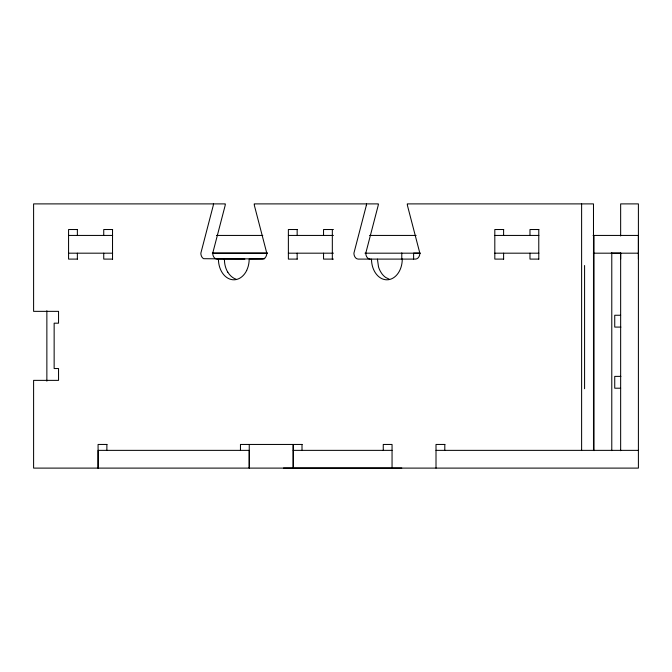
<?xml version="1.0" encoding="UTF-8"?>
<svg xmlns="http://www.w3.org/2000/svg" width="672" height="672" viewBox="0 0 672 672"><rect width="100%" height="100%" fill="white"/><g stroke="black" fill="none" stroke-linecap="round" stroke-linejoin="round"><path stroke-width="1.01" d="M249.253 444.452L249.245 468.107L249.245 450.366L98.146 450.366L98.146 468.107M620.651 259.098L620.651 252.924M638.4 259.098L638.4 235.435L593.074 235.435M366.29 205.582L353.909 253.184A5.914 4.393 -90 0 0 358.302 259.098L415.447 259.098A5.914 4.402 89.8 0 0 419.849 253.184L407.467 205.582A5.846 4.36 -90 0 1 407.308 203.893L593.485 203.893L593.485 450.366M217.476 259.056L264.701 258.72M77.473 229.522L68.569 229.522L68.569 259.098L77.473 259.098M112.644 229.522L103.74 229.522L103.74 235.435M297.276 229.522L288.372 229.522L288.372 259.098L297.276 259.098M333.43 229.522L323.543 229.522L323.543 235.435M503.714 229.522L494.81 229.522L494.81 259.098L503.714 259.098M538.885 229.522L529.981 229.522L529.981 235.435M68.569 235.435L112.644 235.435M216.485 235.435L262.794 235.435M288.364 235.435L333.43 235.435M369.558 235.435L416.128 235.435M494.81 235.435L538.885 235.435M213.091 253.142L267.464 253.142M419.891 253.142L413.616 253.142L413.616 259.056M611.243 253.142L620.651 253.142M68.569 253.184L112.644 253.184M212.318 253.184L267.506 253.184M288.364 253.184L333.43 253.184M364.988 253.184L420.269 253.184M494.81 253.184L538.885 253.184M593.359 253.184L638.4 253.184M112.644 259.098L103.74 259.098L103.74 253.184M213.436 203.893A5.947 4.452 89.9 0 1 213.335 205.178L200.852 253.184A5.922 4.402 -90 0 0 203.633 258.686L244.885 259.098M333.43 259.098L323.543 259.098L323.543 253.184M538.885 259.098L529.981 259.098L529.981 253.184M620.651 315.252L614.737 315.252L614.737 327.088L620.911 327.088M620.911 376.379L614.737 376.379L614.737 388.206L620.651 388.206M106.982 444.452L98.078 444.452L98.078 468.107M302.114 444.452L240.458 444.452L240.458 450.366M444.914 444.452L436.01 444.452L436.01 468.107M293.21 450.366L392.053 450.366M436.01 450.366L638.4 450.366M283.475 468.065L401.78 468.065M389.063 279.09L385.745 277.494A20.664 15.355 89.9 0 1 381.923 273.756L380.873 272.152A20.479 15.364 -89.5 0 1 378.479 266.742L377.429 259.098M224.372 259.098L224.633 262.87A20.689 15.439 -89.8 0 0 227.766 272.194M620.651 235.981L620.651 203.893L638.4 203.893L638.4 468.107L33.6 468.107L33.6 380.369L58.548 380.369L58.54 368.533L54.146 368.533L54.146 323.182L58.54 323.182L58.548 311.354L33.6 311.354L33.6 203.893L225.288 203.893A5.88 4.427 89.8 0 1 225.128 205.59L212.722 253.184A5.922 4.393 90 0 0 217.123 259.106M620.651 252.848L620.651 450.71M611.78 252.924L611.78 450.618M594.031 235.435L594.031 450.618M584.581 265.507L584.581 388.744M581.616 203.893L581.616 450.366M538.776 229.522L538.776 259.098M503.605 229.522L503.605 235.435M503.605 253.184L503.605 259.098M444.805 444.452L444.805 450.366M401.78 252.882L401.78 259.056M392.053 468.107L392.053 444.452L383.258 444.452L383.258 450.366M332.329 229.522L332.329 259.098M302.005 444.452L302.005 450.366M297.158 229.522L297.158 235.435M297.158 253.184L297.158 259.098M112.526 229.522L112.526 259.098M106.873 444.452L106.873 450.366M77.364 229.522L77.364 235.435M77.364 253.184L77.364 259.098M46.864 310.75L46.864 381.158M402.259 259.098A20.698 15.38 89.9 0 1 386.887 279.804A20.698 15.38 89.9 0 1 371.498 259.098M246.7 270.43A20.698 15.38 89.9 0 1 229.446 278.939A20.698 15.38 89.9 0 1 218.434 259.123M366.484 203.893A5.88 4.402 89.9 0 1 366.299 205.582M246.674 270.413A20.731 15.364 -89.8 0 0 249.186 259.098L262.391 259.098A5.922 4.402 90 0 0 266.792 253.184L254.411 205.582A5.846 4.36 -90 0 1 254.243 203.893L378.344 203.893A5.947 4.452 89.9 0 1 378.26 205.178L365.778 253.184A5.914 4.393 90 0 0 370.18 259.098M235.99 279.174A20.714 15.389 89.9 0 1 227.808 272.152M293.21 444.452L293.21 468.107L293.21 444.452"/></g></svg>
